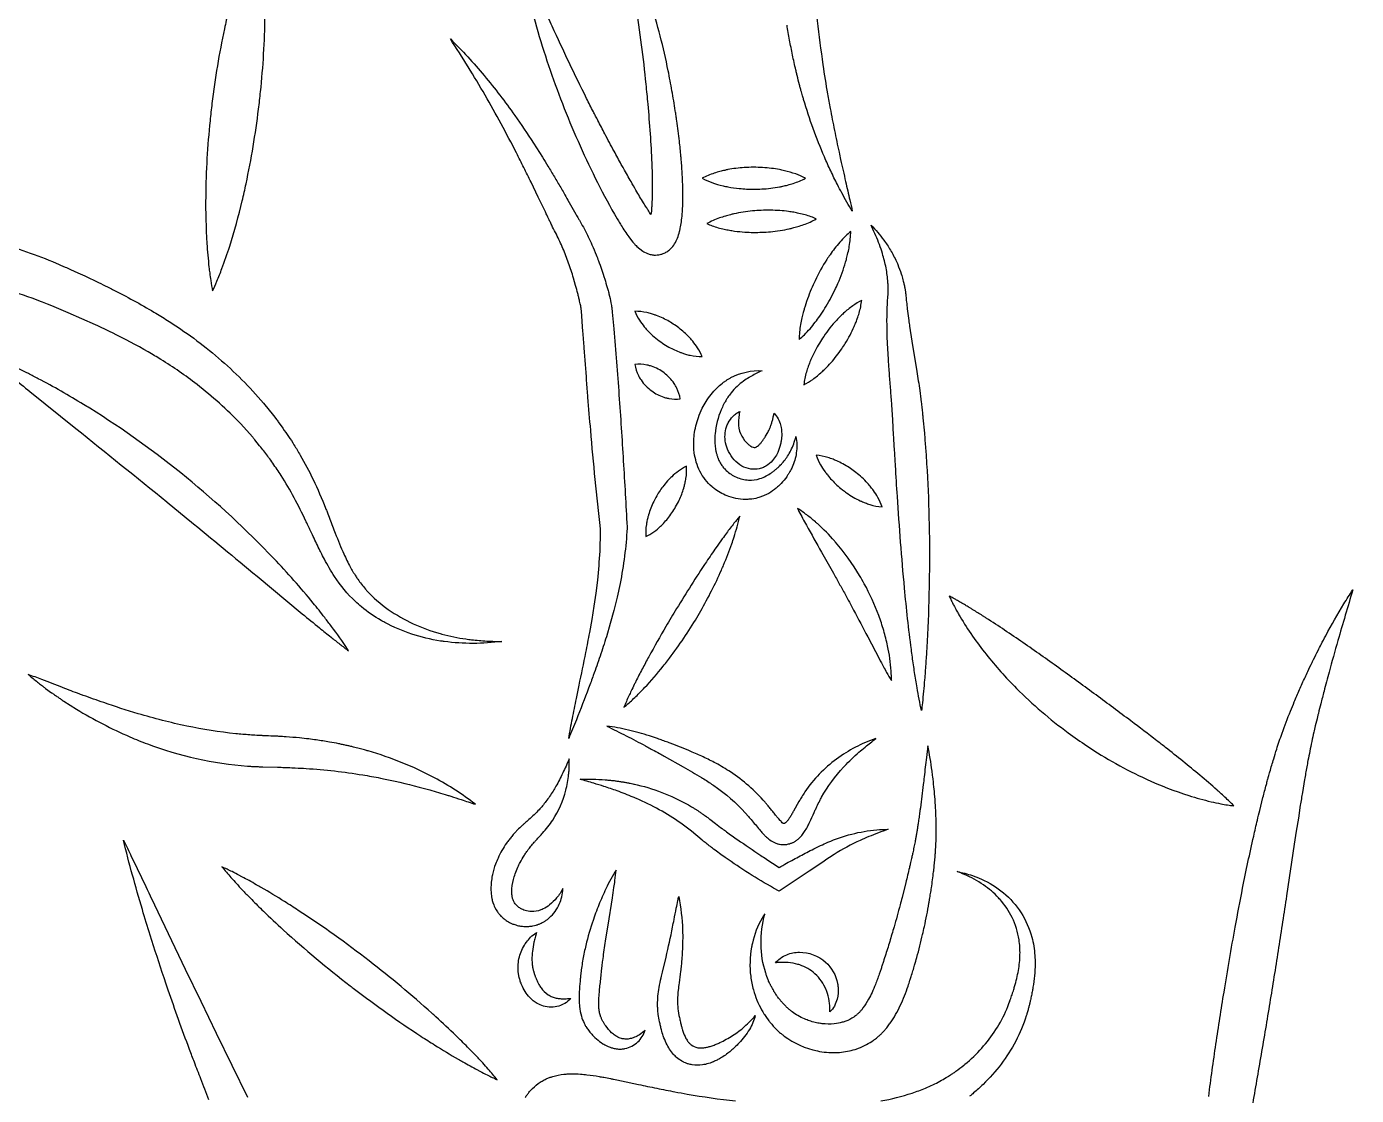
# Model space of a CAD drawing. Header units: millimetres. Extents: x 4236 to 5436, y 1579 to 2339.
# Drawn here: x 4809.4 to 4879.7, y 1650.5 to 1707 of the extents above; entities that cross this region are included whole.
import ezdxf

# ---------------------------------------------------------------- set-up
doc = ezdxf.new("R2010")
doc.units = ezdxf.units.MM
doc.layers.add('Default', color=70, linetype='Continuous')

msp = doc.modelspace()

# ---------------------------------------------------------------- linework, layer by layer
at = {"layer": 'Default'}
for points in [[(4850.927, 1709.656, 0.000458), (4851.206, 1707.309, 0.006145), (4851.512, 1704.983, 0.007001), (4851.759, 1703.442, 0.004112), (4851.897, 1702.673, 0.004305), (4852.125, 1701.518, 0.00233), (4852.367, 1700.361, 0.001466), (4852.451, 1699.975, 0.001547), (4852.712, 1698.814, -0.0009), (4852.935, 1697.841, -0.002235), (4853.066, 1697.253, -0.016395), (4852.512, 1698.211, -0.005659), (4852.279, 1698.656, -0.008762), (4851.926, 1699.378, -0.007181), (4851.594, 1700.112, -0.029011), (4850.493, 1703.145, 0.001512), (4850.438, 1703.339, -0.001098), (4850.354, 1703.631, -0.002694), (4850.3, 1703.826, -0.001768), (4850.274, 1703.924, -0.001758), (4850.151, 1704.414, -0.002545), (4850.103, 1704.611, -0.001581), (4850.08, 1704.709, -0.004824), (4849.99, 1705.103, -0.003657), (4849.906, 1705.499, -0.002487), (4849.828, 1705.894, -0.001314), (4849.752, 1706.29, -0.003505), (4849.682, 1706.687, -0.002437), (4849.617, 1707.083, -0.001363)], [(4835.895, 1708.799, 0.012106), (4836.447, 1706.732, 0.022896), (4837.843, 1702.68, 0.022458), (4839.604, 1698.762, 0.014793), (4840.631, 1696.854, 0.001898), (4840.702, 1696.735, 0.004737), (4840.848, 1696.497, 0.017667), (4841.252, 1695.897), (4841.343, 1695.775), (4841.476, 1695.611, 0.007703), (4841.555, 1695.521, -0.000819), (4841.599, 1695.473, 0.017862), (4841.683, 1695.389), (4841.991, 1695.139), (4842.056, 1695.101), (4842.199, 1695.029, 0.025673), (4842.383, 1694.966, 0.03959), (4842.585, 1694.935, 0.066297), (4842.916, 1694.96, 0.027035), (4843.007, 1694.985, 0.005381), (4843.123, 1695.03, 0.006164), (4843.215, 1695.077, 0.004769), (4843.31, 1695.138, 0.015928), (4843.402, 1695.21, 0.01289), (4843.463, 1695.266, 0.011451), (4843.527, 1695.331), (4843.577, 1695.393, 0.05177), (4843.755, 1695.678, 0.010158), (4843.791, 1695.754, 0.00562), (4843.823, 1695.828, 0.032172), (4843.937, 1696.184, 0.011207), (4843.974, 1696.348, 0.005785), (4844.005, 1696.506, 0.013939), (4844.058, 1696.884, 0.013247), (4844.094, 1697.321, 0.006763), (4844.11, 1697.676, 0.010353), (4844.111, 1698.373, 0.004461), (4844.099, 1698.786, 0.001889), (4844.087, 1699.06, 0.0043), (4844.064, 1699.469, 0.005952), (4844.034, 1699.875, 0.001458), (4844.01, 1700.145, 0.005043), (4843.928, 1700.952, 0.008592), (4843.791, 1702.022, 0.000924), (4843.753, 1702.288, 0.001203), (4843.713, 1702.554, 0.003664), (4843.629, 1703.085, 0.00465), (4843.439, 1704.143, 0.003331), (4843.335, 1704.67, 0.025885), (4842.399, 1708.312, 0.036088)], [(4841.608, 1708.124, -0.014755), (4842.153, 1703.953, -0.002219), (4842.253, 1702.908, -0.005309), (4842.381, 1701.341, -0.007482), (4842.468, 1699.78, -0.00121), (4842.478, 1699.521, -0.003419), (4842.492, 1699.004, -0.007308), (4842.496, 1698.364, -0.010842), (4842.478, 1697.735, -0.001721), (4842.474, 1697.651, -0.004951), (4842.461, 1697.442, -0.011995), (4842.427, 1697.077, -0.006602), (4842.277, 1697.302, -0.002792), (4842.177, 1697.458, -0.001988), (4842.028, 1697.695, -0.006995), (4841.631, 1698.358, -0.002705), (4841.371, 1698.81, -0.001238), (4840.986, 1699.495, -0.001107), (4840.858, 1699.724, -0.002532), (4840.481, 1700.414, -0.001274), (4839.985, 1701.339, -0.001563), (4839.622, 1702.038, -0.001351), (4839.502, 1702.271, -0.001576), (4839.381, 1702.505, -0.003144), (4839.025, 1703.209, -0.005137), (4838.099, 1705.101, -0.003328), (4837.204, 1707.015, -0.001671), (4836.983, 1707.496, -0.001162)], [(4820.086, 1707.788, 0.00579), (4819.881, 1706.885, 0.022241), (4819.225, 1702.943, 0.004599), (4819.122, 1702.027, 0.023343), (4818.891, 1698.033, 0.018547), (4818.954, 1695.55, 0.012378), (4819.065, 1694.299, 0.003442), (4819.103, 1693.985, 0.006406), (4819.158, 1693.591, 0.01256), (4819.257, 1693.037, 0.012194), (4819.486, 1693.551, 0.009922), (4819.748, 1694.215, 0.012218), (4820.159, 1695.402, 0.018396), (4820.822, 1697.796, 0.005816), (4821.026, 1698.699, 0.02188), (4821.686, 1702.64, 0.004744), (4821.79, 1703.556, 0.023497), (4822.024, 1707.55, 0.018717)], [(4807.838, 1695.631, -0.02673), (4810.983, 1694.508, -0.002542), (4811.464, 1694.301, -0.005247), (4811.75, 1694.173), (4812.129, 1694.001), (4812.496, 1693.828), (4813.235, 1693.479, -0.001159), (4813.697, 1693.253, -0.00194), (4813.974, 1693.115, -0.017288), (4816.159, 1691.918, -0.007037), (4816.871, 1691.481, -0.036433), (4819.569, 1689.491, -0.039135), (4821.948, 1687.115), (4822.473, 1686.458), (4822.604, 1686.294, -0.009048), (4822.667, 1686.209, 0.001318), (4822.728, 1686.123), (4822.971, 1685.781, -0.018777), (4823.559, 1684.911, -0.008674), (4823.883, 1684.371, -0.019492), (4824.567, 1683.076, -0.016928), (4825.231, 1681.558, -0.001786), (4825.306, 1681.368, -0.002157), (4825.454, 1680.988, 0.000629), (4825.742, 1680.236, 0.004753), (4825.962, 1679.683, 0.008806), (4826.193, 1679.144, 0.018384), (4826.534, 1678.457, 0.008666), (4826.603, 1678.332, 0.003078), (4826.675, 1678.21, -0.002986), (4826.749, 1678.088, -0.001215), (4826.825, 1677.969, 0.00561), (4826.877, 1677.89, 0.009667), (4826.931, 1677.813, 0.017682), (4827.126, 1677.547, 0.011482), (4827.336, 1677.293, 0.002089), (4827.398, 1677.222, 0.054582), (4828.542, 1676.214, 0.085243), (4831.281, 1674.941, 0.002609), (4831.377, 1674.915, 0.030498), (4832.645, 1674.655, 0.006436), (4832.942, 1674.616, 0.016367), (4833.743, 1674.548, 0.007571), (4834.045, 1674.532, 0.003475), (4834.246, 1674.526, 0.002219), (4834.448, 1674.522, 0.000796), (4834.549, 1674.521, -0.064151), (4831.503, 1674.519, -0.004743), (4831.3, 1674.548, -0.085122), (4828.355, 1675.528, -0.00619), (4828.171, 1675.63, -0.041901), (4827.124, 1676.353, -0.015437), (4826.802, 1676.636, -0.058766), (4825.703, 1677.954, -0.015031), (4825.422, 1678.405, -0.010721), (4825.168, 1678.864, -0.005263), (4824.978, 1679.234, -0.001784), (4824.886, 1679.419, -0.00245), (4824.708, 1679.788, -0.001086), (4824.533, 1680.156, 0.001187), (4824.275, 1680.701, 0.000873), (4824.189, 1680.881, 0.012652), (4823.565, 1682.113, 0.018066), (4822.875, 1683.288, 0.006148), (4822.662, 1683.613, 0.008951), (4822.218, 1684.248, 0.013552), (4821.804, 1684.785, 0.002361), (4821.742, 1684.859), (4821.485, 1685.18, -0.00153), (4821.44, 1685.237, 0.006098), (4821.378, 1685.311), (4820.732, 1686.03, 0.036108), (4818.434, 1688.094, 0.026125), (4816.523, 1689.416, 0.007498), (4815.857, 1689.815, 0.01805), (4813.96, 1690.821, 0.006552), (4813.072, 1691.239), (4812.351, 1691.563), (4811.62, 1691.882), (4811.251, 1692.04), (4810.89, 1692.19, 0.004469), (4810.711, 1692.265, 0.002651), (4810.53, 1692.337, 0.001934), (4810.168, 1692.479, 0.016368), (4808.331, 1693.111, 0.007539)], [(4808.69, 1688.465, 0.000923), (4809.597, 1687.724), (4812.02, 1685.777, -0.002334), (4816.834, 1681.898, -0.000713), (4818.029, 1680.92, -0.00159), (4821.605, 1677.964), (4823.999, 1675.983, 0.000949), (4824.907, 1675.242, 0.001446), (4825.212, 1674.997, 0.00094), (4825.517, 1674.751, 0.002897), (4825.979, 1674.385, 0.00509), (4826.448, 1674.025, 0.001293), (4826.394, 1674.108, 0.015381), (4825.542, 1675.315, 0.004614), (4825.184, 1675.784, 0.006146), (4824.572, 1676.554, 0.017971), (4822.491, 1678.909, 0.03124), (4817.879, 1683.179, 0.031686), (4812.77, 1686.839, 0.002012), (4812.436, 1687.045, 0.016251), (4810.044, 1688.403, 0.003582), (4809.519, 1688.673, 0.007584), (4808.635, 1689.103, 0.001605)], [(4871.905, 1650.49, -0.005375), (4872.285, 1653.257, -0.003967), (4872.713, 1656.009, -0.004931), (4873.305, 1659.441, -0.00379), (4873.698, 1661.497, -0.002767), (4873.979, 1662.866, -0.004173), (4874.281, 1664.233, -0.001692), (4874.477, 1665.087, -0.00209), (4874.6, 1665.599), (4874.772, 1666.28, -0.003888), (4874.95, 1666.962, -0.000389), (4875.018, 1667.217, -0.001847), (4875.065, 1667.388, -0.004965), (4875.138, 1667.643, -0.004761), (4875.338, 1668.323, -0.003674), (4875.496, 1668.833, -0.009735), (4875.782, 1669.679, -0.011439), (4876.225, 1670.844, -0.003526), (4876.428, 1671.333, -0.003272), (4876.707, 1671.98, -0.001239), (4876.849, 1672.303, -0.001965), (4877.144, 1672.942, -0.003503), (4877.371, 1673.419, -0.001506), (4877.448, 1673.577, -0.001224), (4877.684, 1674.049, -0.002243), (4877.844, 1674.363, -0.00535), (4878.09, 1674.829, -0.014105), (4879.048, 1676.507, -0.00821), (4879.518, 1677.249, -0.000549), (4879.122, 1675.905, 0.001674), (4878.731, 1674.568, 0.003103), (4878.264, 1672.899, 0.002793), (4877.998, 1671.897, 0.000966), (4877.825, 1671.229, 0.002554), (4877.699, 1670.727, 0.001156), (4877.658, 1670.56, 0.001664), (4877.536, 1670.06, 0.002375), (4877.458, 1669.729, 0.00531), (4877.349, 1669.232, 0.000955), (4877.247, 1668.733, 0.002704), (4877.149, 1668.233, 0.002949), (4877.087, 1667.898, 0.00519), (4876.97, 1667.225), (4876.856, 1666.549, 0.004142), (4876.746, 1665.87), (4876.641, 1665.19), (4876.533, 1664.509), (4876.429, 1663.826), (4876.017, 1661.09, -0.000895), (4875.597, 1658.351, -0.001946), (4875.16, 1655.61, -0.001165), (4874.933, 1654.24, -0.001246), (4874.465, 1651.507, -0.00026), (4874.229, 1650.145, 0.000982)], [(4819.063, 1650.318, -0.001186), (4818.635, 1651.42, -0.000659), (4818.294, 1652.301, -0.00224), (4818.043, 1652.965, -0.001036), (4817.96, 1653.187, -0.007272), (4816.843, 1656.309, -0.000848), (4816.69, 1656.757, -0.004842), (4815.959, 1659.009, -0.003743), (4815.544, 1660.368, -0.005254), (4815.022, 1662.188, -0.00696), (4814.545, 1664.023, -0.001506), (4814.961, 1663.171, -0.001755), (4816.186, 1660.615), (4817.813, 1657.214), (4818.63, 1655.519), (4819.451, 1653.828), (4821.102, 1650.447, 0.004128)], [(4854.581, 1650.261, 0.03757), (4856.226, 1650.669, 0.018754), (4856.943, 1650.937, 0.022026), (4857.7, 1651.299, 0.011784), (4858.03, 1651.486, 0.007897), (4858.159, 1651.567, -0.001597), (4858.254, 1651.629, 0.004351), (4858.382, 1651.711, 0.01234), (4858.538, 1651.819, 0.014512), (4858.964, 1652.142, 0.002802), (4859.023, 1652.191, 0.076617), (4860.652, 1654.021, 0.04346), (4861.231, 1655.109, -0.00239), (4861.269, 1655.197), (4861.345, 1655.396, 0.001359), (4861.386, 1655.504, 0.008944), (4861.445, 1655.674, 0.001479), (4861.529, 1655.926, 0.002609), (4861.578, 1656.079, 0.006385), (4861.647, 1656.307, 0.028426), (4861.845, 1657.148, 0.03751), (4861.929, 1657.997, 0.041917), (4861.881, 1658.765, 0.076798), (4861.512, 1659.942, 0.069314), (4860.877, 1660.891, 0.006472), (4860.796, 1660.98, 0.056817), (4860.002, 1661.665, 0.049212), (4858.991, 1662.217, 0.015442), (4858.605, 1662.369, -0.036508), (4859.415, 1662.157, -0.024609), (4859.887, 1661.97, -0.065856), (4861.051, 1661.252, -0.155179), (4862.553, 1658.908, -0.047745), (4862.715, 1657.937, -0.019774), (4862.729, 1657.491, -0.022332), (4862.697, 1656.87, -0.017839), (4862.617, 1656.259, -0.004268), (4862.587, 1656.087, -0.006639), (4862.537, 1655.83, -0.005081), (4862.482, 1655.578, -0.002481), (4862.443, 1655.412, -0.005082), (4862.424, 1655.33, -0.003421), (4862.403, 1655.246, -0.001991), (4862.38, 1655.16, -0.001117), (4862.356, 1655.074), (4862.309, 1654.902, -0.004635), (4862.283, 1654.816, 0.000664), (4862.262, 1654.753, -0.043639), (4861.701, 1653.413, -0.078312), (4859.982, 1651.13, -0.01866), (4859.481, 1650.676, -0.011649), (4859.269, 1650.505, -0.004483)], [(4835.785, 1650.44, -0.010899), (4835.892, 1650.595, -0.015754), (4836.009, 1650.745, -0.024604), (4836.167, 1650.917, -0.050717), (4836.574, 1651.243, -0.014214), (4836.677, 1651.305, -0.027265), (4836.887, 1651.415, -0.017579), (4837.063, 1651.487, -0.012413), (4837.237, 1651.548, -0.045533), (4837.822, 1651.664, -0.014817), (4838.06, 1651.682, -0.008439), (4838.229, 1651.687, -0.020357), (4838.702, 1651.672, -0.010503), (4839.044, 1651.64, -0.011953), (4839.681, 1651.548, -0.003618), (4839.943, 1651.502, -0.003087), (4840.284, 1651.438, -0.00103), (4840.452, 1651.404, -0.002774), (4840.786, 1651.337, -0.001568), (4841.115, 1651.267, 0.000649), (4841.765, 1651.127, 0.002436), (4842.731, 1650.925, 0.003913), (4843.693, 1650.736, 0.003473), (4844.334, 1650.62, 0.015982), (4846.895, 1650.256, 0.012499)]]:
    msp.add_lwpolyline(points, format="xyb", dxfattribs=at)
for points in [[(4840.346, 1692.204, -0.004661), (4840.354, 1692.142), (4840.375, 1691.917), (4840.459, 1691.03, -0.001146), (4840.605, 1689.286, -0.002781), (4840.736, 1687.542, -0.002745), (4840.964, 1684.057, -0.001799), (4841.161, 1680.574), (4841.164, 1680.499, -0.036523), (4840.79, 1677.585), (4840.638, 1676.872), (4840.464, 1676.167), (4840.275, 1675.468), (4840.069, 1674.776, -0.007611), (4839.737, 1673.748, -0.005409), (4839.379, 1672.733, -0.002212), (4839.132, 1672.06, -0.005514), (4838.482, 1670.393, -0.002142), (4838.077, 1669.398, -0.005044), (4838.272, 1670.455, -0.002916), (4838.483, 1671.507, -0.000997), (4838.628, 1672.207, 0.003104), (4838.987, 1673.949, 0.002733), (4839.189, 1674.992), (4839.312, 1675.687), (4839.425, 1676.381), (4839.523, 1677.075), (4839.609, 1677.768, 0.014283), (4839.732, 1679.293, 0.014607), (4839.756, 1680.473, -0.004622), (4839.478, 1683.077, -0.003268), (4839.24, 1685.682, -0.001375), (4839.097, 1687.418, -0.001358), (4839.027, 1688.288, -0.000598), (4838.896, 1690.028, 0.000407), (4838.829, 1690.897), (4838.754, 1691.962, 0.008637), (4838.744, 1692.043), (4838.731, 1692.128, 0.011), (4838.688, 1692.363, 0.005682), (4838.657, 1692.506, 0.00579), (4838.609, 1692.7, 0.003268), (4838.557, 1692.9, 0.002011), (4838.444, 1693.316), (4838.388, 1693.523), (4838.332, 1693.717, 0.005038), (4838.207, 1694.114, 0.014208), (4837.927, 1694.894, 0.015812), (4837.607, 1695.657, 0.008872), (4837.428, 1696.03, 0.009216), (4837.23, 1696.41, -0.002482), (4837.18, 1696.51, -0.003263), (4837.083, 1696.712, -0.000965), (4836.941, 1697.014, 0.002406), (4836.846, 1697.213), (4836.469, 1697.996), (4836.091, 1698.777, 0.002088), (4835.706, 1699.554, 0.001119), (4835.316, 1700.328, 0.005053), (4834.508, 1701.863, 0.006867), (4833.662, 1703.379, 0.014346), (4831.822, 1706.346, -0.025681), (4833.614, 1704.409, -0.020034), (4835.228, 1702.311, -0.010848), (4836.218, 1700.85), (4836.692, 1700.106, -0.000841), (4836.98, 1699.636, -0.002438), (4837.15, 1699.353, -0.004405), (4837.488, 1698.786, -0.002696), (4837.818, 1698.214, -0.001034), (4838.036, 1697.832), (4838.457, 1697.086, -0.006155), (4838.598, 1696.852, -0.003255), (4838.684, 1696.703, -0.008411), (4838.906, 1696.299, -0.01595), (4839.309, 1695.472, -0.010215), (4839.531, 1694.942, -0.005175), (4839.654, 1694.622, -0.00625), (4839.808, 1694.191), (4839.883, 1693.968), (4839.949, 1693.756, -0.00114), (4840.015, 1693.548, -0.007589), (4840.144, 1693.112, -0.005697), (4840.206, 1692.884, -0.016405), (4840.312, 1692.407, -0.002252), (4840.335, 1692.277, 0.000973)], [(4846.324, 1699.407, 0.009721), (4846.068, 1699.346, 0.015132), (4845.77, 1699.259, 0.043824), (4845.13, 1698.989, 0.035702), (4845.642, 1698.763, 0.029835), (4846.239, 1698.59, 0.00717), (4846.494, 1698.535, 0.021798), (4847.091, 1698.449, 0.02439), (4847.858, 1698.411, 0.013531), (4848.285, 1698.422, 0.033626), (4849.222, 1698.534, 0.004621), (4849.393, 1698.569, 0.009864), (4849.648, 1698.631, 0.015303), (4849.947, 1698.718, 0.044153), (4850.586, 1698.989, 0.035966), (4850.075, 1699.216, 0.030175), (4849.478, 1699.39, 0.007307), (4849.222, 1699.445, 0.015774), (4848.796, 1699.511, 0.031016), (4847.858, 1699.568, 0.01603), (4847.347, 1699.551, 0.030621), (4846.494, 1699.443, 0.00453)], [(4846.626, 1697.064, 0.009218), (4846.358, 1696.991, 0.014555), (4846.045, 1696.89, 0.042003), (4845.378, 1696.592, 0.018047), (4845.655, 1696.48, 0.034254), (4846.297, 1696.297, 0.009905), (4846.571, 1696.244, 0.006792), (4846.844, 1696.2, 0.017743), (4847.39, 1696.147, 0.025882), (4848.296, 1696.138, 0.012753), (4848.748, 1696.168, 0.031743), (4849.738, 1696.323, 0.004372), (4849.917, 1696.366, 0.009349), (4850.186, 1696.439, 0.014715), (4850.498, 1696.54, 0.042328), (4851.165, 1696.84, 0.018171), (4850.888, 1696.953, 0.034574), (4850.246, 1697.136, 0.010038), (4849.972, 1697.19, 0.006915), (4849.699, 1697.233, 0.014902), (4849.244, 1697.28, 0.029241), (4848.247, 1697.294, 0.012403), (4847.795, 1697.263, 0.031619), (4846.806, 1697.107, 0.004291)], [(4850.475, 1691.903, 0.00851), (4850.403, 1691.609, 0.013329), (4850.332, 1691.26, 0.039348), (4850.256, 1690.475, 0.019679), (4850.533, 1690.725, 0.036337), (4851.108, 1691.381, 0.009208), (4851.347, 1691.705, 0.013716), (4851.621, 1692.122, 0.026276), (4852.141, 1693.077, 0.009291), (4852.306, 1693.437, 0.031476), (4852.712, 1694.556, 0.004029), (4852.765, 1694.75, 0.008633), (4852.838, 1695.044, 0.013479), (4852.908, 1695.393, 0.03966), (4852.983, 1696.179, 0.019815), (4852.705, 1695.928, 0.036699), (4852.129, 1695.273, 0.009367), (4851.89, 1694.949, 0.008316), (4851.723, 1694.701, 0.032206), (4851.098, 1693.576, 0.011367), (4850.895, 1693.126, 0.029019), (4850.528, 1692.097, 0.003953)], [(4855.797, 1693.414, -0.002975), (4855.819, 1693.307, -0.000949), (4855.841, 1693.2), (4855.877, 1692.973, -0.013969), (4855.89, 1692.866), (4855.9, 1692.763, 0.002262), (4855.93, 1692.458, 0.005005), (4855.975, 1692.063, 0.001469), (4855.988, 1691.964, 0.001528), (4856.053, 1691.471, 0.002006), (4856.095, 1691.175), (4856.217, 1690.385), (4856.476, 1688.79, -0.006479), (4856.629, 1687.78, -0.00295), (4856.711, 1687.167, -0.00527), (4856.748, 1686.858, -0.00312), (4856.78, 1686.549, -0.001126), (4856.8, 1686.343), (4856.876, 1685.531, -0.002259), (4856.94, 1684.717, -0.001598), (4856.997, 1683.903, -0.018242), (4857.138, 1678.201, -0.002174), (4857.126, 1677.387, -0.008063), (4857.022, 1674.538, -0.001311), (4857, 1674.131, -0.001847), (4856.947, 1673.317, -0.003331), (4856.885, 1672.503, -0.00233), (4856.832, 1671.891, -0.004343), (4856.771, 1671.279, -0.003995), (4856.722, 1670.871, -0.006208), (4856.6, 1671.475, -0.004755), (4856.491, 1672.081, -0.002296), (4856.425, 1672.484, -0.004536), (4856.3, 1673.293, -0.001512), (4856.243, 1673.697, -0.001174), (4856.188, 1674.102, -0.005523), (4855.992, 1675.72, -0.003954), (4855.827, 1677.339, -0.004166), (4855.622, 1679.765, -0.002785), (4855.45, 1682.187, -0.001031), (4855.347, 1683.801, 0.00156), (4855.325, 1684.204, 0.000864), (4855.275, 1685.01, -0.000321), (4855.25, 1685.413), (4855.204, 1686.221), (4855.154, 1687.016, 0.002497), (4855.126, 1687.414, 0.000571), (4855.063, 1688.217, -0.001883), (4855.033, 1688.621, 0.000585), (4855.002, 1689.026, -0.001945), (4854.98, 1689.332, -0.001043), (4854.973, 1689.434), (4854.928, 1690.254, -0.00532), (4854.915, 1690.564, -0.003153), (4854.907, 1690.874, -0.001149), (4854.904, 1691.081, -0.002735), (4854.9, 1691.392, -0.009181), (4854.907, 1691.913, -0.003628), (4854.909, 1692.017, -0.002256), (4854.913, 1692.121, -0.001797), (4854.922, 1692.329, -0.006079), (4854.929, 1692.485, -0.004507), (4854.939, 1692.636, -0.001872), (4854.947, 1692.737), (4854.955, 1692.838, 0.002441), (4854.96, 1692.933), (4854.963, 1693.111, 0.002873), (4854.96, 1693.252, 0.004635), (4854.954, 1693.395, 0.00408), (4854.948, 1693.49, 0.031685), (4854.851, 1694.251, 0.02797), (4854.66, 1695.011, 0.016014), (4854.5, 1695.483, 0.01192), (4854.311, 1695.95, 0.007987), (4854.102, 1696.416, 0.001193), (4854.058, 1696.509, -0.03582), (4854.731, 1695.723, -0.024404), (4855.078, 1695.199, -0.028316), (4855.4, 1694.589, -0.005834), (4855.466, 1694.442, -0.022993), (4855.653, 1693.937, -0.011649), (4855.745, 1693.625, -0.010975), (4855.779, 1693.493, -0.004326)], [(4850.828, 1689.29, 0.009792), (4850.735, 1689.046, 0.015237), (4850.64, 1688.753, 0.044074), (4850.504, 1688.078, 0.035911), (4850.977, 1688.368, 0.030041), (4851.454, 1688.759, 0.007222), (4851.643, 1688.937, 0.015931), (4851.937, 1689.248, 0.030669), (4852.51, 1689.982, 0.010852), (4852.695, 1690.265, 0.036651), (4853.173, 1691.168, 0.004654), (4853.239, 1691.328, 0.009934), (4853.332, 1691.572, 0.015408), (4853.427, 1691.865, 0.044407), (4853.562, 1692.541, 0.036172), (4853.088, 1692.251, 0.030381), (4852.61, 1691.861, 0.007359), (4852.422, 1691.683, 0.009651), (4852.242, 1691.498, 0.03758), (4851.556, 1690.637, 0.013277), (4851.326, 1690.281, 0.033764), (4850.894, 1689.45, 0.004564)], [(4842.654, 1691.764, 0.010831), (4842.455, 1691.828, 0.01724), (4842.215, 1691.891, 0.057244), (4841.576, 1691.963, 0.048018), (4841.821, 1691.488, 0.029922), (4842.074, 1691.144, 0.009054), (4842.21, 1690.986, 0.012029), (4842.352, 1690.837, 0.047308), (4843.03, 1690.285, 0.020379), (4843.372, 1690.074, 0.03875), (4843.988, 1689.789, 0.002806), (4844.053, 1689.766, 0.010666), (4844.252, 1689.701, 0.017041), (4844.493, 1689.638, 0.056835), (4845.13, 1689.566, 0.047684), (4844.884, 1690.04, 0.029574), (4844.631, 1690.383, 0.008886), (4844.496, 1690.541, 0.01994), (4844.255, 1690.784, 0.038642), (4843.677, 1691.244, 0.017216), (4843.393, 1691.422, 0.042538), (4842.719, 1691.741, 0.002859)], [(4842.354, 1689.089, 0.015622), (4842.205, 1689.125, 0.084149), (4841.576, 1689.152, 0.081002), (4841.759, 1688.577, 0.026632), (4841.9, 1688.335, 0.083672), (4842.463, 1687.754, 0.07819), (4843.099, 1687.427, 0.007487), (4843.196, 1687.398, 0.018545), (4843.371, 1687.357, 0.0803), (4843.973, 1687.334, 0.080442), (4843.789, 1687.907, 0.026233), (4843.648, 1688.15, 0.082614), (4843.124, 1688.704, 0.084074), (4842.451, 1689.061, 0.007633)], [(4845.969, 1684.198, 0.007943), (4845.991, 1684.142, 0.024507), (4846.042, 1684.036, 0.010872), (4846.087, 1683.951, 0.014945), (4846.136, 1683.869, 0.023614), (4846.201, 1683.777, 0.033523), (4846.323, 1683.633, 0.017487), (4846.407, 1683.552, 0.083196), (4846.938, 1683.205, 0.093827), (4847.588, 1683.047, 0.089081), (4848.182, 1683.126, 0.044686), (4848.516, 1683.265, 0.03214), (4848.803, 1683.439, 0.016964), (4848.933, 1683.536, 0.009156), (4849.043, 1683.627, 0.002727), (4849.116, 1683.691, -0.002261), (4849.236, 1683.801, -0.001655), (4849.325, 1683.893, 0.007807), (4849.364, 1683.937, 0.053633), (4849.729, 1684.447, 0.052554), (4850.031, 1685.147, 0.012792), (4850.09, 1685.35, -0.085202), (4850.108, 1684.484, -0.071824), (4849.888, 1683.728, -0.009551), (4849.839, 1683.624, -0.015812), (4849.771, 1683.497, -0.012), (4849.696, 1683.373, -0.009847), (4849.598, 1683.227, -0.033616), (4849.309, 1682.872, -0.026), (4849.118, 1682.685, -0.016904), (4848.955, 1682.551, -0.050163), (4848.538, 1682.288, -0.021525), (4848.365, 1682.21, -0.017353), (4848.186, 1682.144, -0.009686), (4848.063, 1682.106, -0.039811), (4847.65, 1682.036, -0.009983), (4847.553, 1682.029, -0.055353), (4847.037, 1682.056, -0.048023), (4846.539, 1682.182, -0.071536), (4845.832, 1682.554, -0.017566), (4845.654, 1682.693, -0.095115), (4845.008, 1683.517, -0.081264), (4844.716, 1684.483, -0.048659), (4844.692, 1685.21, -0.014964), (4844.714, 1685.448, -0.055351), (4844.933, 1686.36, -0.033511), (4845.139, 1686.841, -0.022045), (4845.338, 1687.194, -0.05639), (4845.916, 1687.913, -0.027018), (4846.198, 1688.16, -0.005383), (4846.266, 1688.213, -0.004247), (4846.384, 1688.295, -0.009782), (4846.505, 1688.374, -0.015371), (4846.654, 1688.459, -0.138384), (4848.301, 1688.825, 0.032241), (4847.739, 1688.54, 0.008103), (4847.607, 1688.465, 0.021311), (4847.315, 1688.274, 0.029891), (4846.979, 1687.996, 0.038194), (4846.658, 1687.649, 0.020074), (4846.492, 1687.421, 0.012269), (4846.404, 1687.283, 0.006052), (4846.345, 1687.183, 0.003177), (4846.299, 1687.102, 0.016832), (4846.166, 1686.83, 0.003058), (4846.138, 1686.766, 0.079263), (4845.814, 1685.482, 0.008759), (4845.805, 1685.348, 0.008238), (4845.801, 1685.17, 0.008517), (4845.803, 1685.038, 0.029448), (4845.83, 1684.737, 0.010603), (4845.844, 1684.653, 0.018251), (4845.878, 1684.489, 0.011751), (4845.921, 1684.33, 0.003416), (4845.947, 1684.254, 0.005341)], [(4847.984, 1684.793, 0.018053), (4848.063, 1684.842, 0.028961), (4848.14, 1684.91, 0.024566), (4848.242, 1685.023, 0.016077), (4848.334, 1685.142, 0.013646), (4848.424, 1685.274, 0.003553), (4848.485, 1685.37), (4848.595, 1685.556, 0.027301), (4848.712, 1685.796, 0.007305), (4848.736, 1685.856, 0.017488), (4848.795, 1686.022, 0.013672), (4848.847, 1686.2, 0.010275), (4848.892, 1686.388, 0.007724), (4848.933, 1686.59, -0.066138), (4849.144, 1686.285, -0.052001), (4849.272, 1685.959, -0.017895), (4849.304, 1685.825, -0.060783), (4849.334, 1685.376, -0.011212), (4849.322, 1685.234, -0.001424), (4849.312, 1685.154, -0.020256), (4849.272, 1684.938, -0.051015), (4849.125, 1684.507, -0.015772), (4849.057, 1684.372, -0.053183), (4848.854, 1684.08, -0.081519), (4848.497, 1683.782, -0.026931), (4848.369, 1683.716, -0.053326), (4848.145, 1683.643, -0.088319), (4847.697, 1683.627, -0.091939), (4847.23, 1683.789, -0.021638), (4847.121, 1683.856, -0.080569), (4846.733, 1684.227, -0.063946), (4846.473, 1684.682, -0.061337), (4846.352, 1685.126, -0.136519), (4846.46, 1685.961, -0.020234), (4846.51, 1686.065, -0.070321), (4846.761, 1686.412, -0.038241), (4846.932, 1686.563, -0.050206), (4847.114, 1686.672, 0.013443), (4847.08, 1686.471, 0.030088), (4847.052, 1686.143, 0.026613), (4847.059, 1685.928, 0.108943), (4847.227, 1685.369, 0.07638), (4847.561, 1684.945, 0.053576), (4847.709, 1684.834, 0.029533), (4847.82, 1684.781, 0.097387), (4847.934, 1684.773, 0.028412)], [(4853.552, 1681.925, 0.010571), (4853.751, 1681.843, 0.01685), (4853.991, 1681.758, 0.056276), (4854.637, 1681.63, 0.047213), (4854.416, 1682.13, 0.029245), (4854.179, 1682.499, 0.008828), (4854.05, 1682.67, 0.015482), (4853.868, 1682.884, 0.04219), (4853.258, 1683.449, 0.016257), (4852.98, 1683.652, 0.041068), (4852.313, 1684.033, 0.002735), (4852.248, 1684.062, 0.010403), (4852.05, 1684.144, 0.019289), (4851.774, 1684.24, 0.052952), (4851.165, 1684.358, 0.046878), (4851.387, 1683.858, 0.028905), (4851.624, 1683.49, 0.008665), (4851.752, 1683.319, 0.019319), (4851.982, 1683.053, 0.037518), (4852.543, 1682.539, 0.013296), (4852.765, 1682.374, 0.044627), (4853.487, 1681.954, 0.002789)], [(4842.279, 1681.15, 0.010815), (4842.228, 1680.947, 0.017213), (4842.182, 1680.702, 0.057175), (4842.155, 1680.059, 0.044917), (4842.582, 1680.316, 0.033153), (4842.938, 1680.615, 0.009039), (4843.086, 1680.761, 0.019807), (4843.312, 1681.019, 0.039322), (4843.73, 1681.63, 0.020333), (4843.917, 1681.987, 0.038672), (4844.159, 1682.622, 0.0028), (4844.178, 1682.689, 0.010646), (4844.228, 1682.892, 0.017013), (4844.275, 1683.137, 0.056769), (4844.304, 1683.779, 0.04462), (4843.877, 1683.522, 0.032784), (4843.522, 1683.223, 0.008874), (4843.373, 1683.076, 0.023706), (4843.105, 1682.766, 0.034821), (4842.728, 1682.209, 0.01718), (4842.57, 1681.912, 0.04233), (4842.297, 1681.217, 0.002855)], [(4851.115, 1680.84, 0.016549), (4850.659, 1681.211, 0.02342), (4850.173, 1681.547, 0.002053), (4850.249, 1681.396, 0.007926), (4850.64, 1680.662, 0.003792), (4851.438, 1679.247), (4852.068, 1678.132, -0.001928), (4852.378, 1677.575, -0.000586), (4852.684, 1677.018, -0.002053), (4853.137, 1676.177, -0.001596), (4853.883, 1674.763), (4854.486, 1673.615, 0.000506), (4854.719, 1673.181, 0.00336), (4854.879, 1672.89, 0.009647), (4855.133, 1672.454, 0.017038), (4855.119, 1672.961, 0.037654), (4854.933, 1674.289, 0.016979), (4854.728, 1675.101, 0.017845), (4854.465, 1675.896, 0.035854), (4853.7, 1677.572, 0.009472), (4853.45, 1678.008, 0.04434), (4852.177, 1679.772, 0.001712), (4852.122, 1679.835, 0.029296), (4851.241, 1680.729, 0.00337)], [(4841.542, 1672.245, 0.002936), (4841.379, 1671.91, 0.003617), (4841.26, 1671.656, 0.012767), (4840.997, 1671.049, 0.00561), (4841.143, 1671.171, 0.015656), (4841.629, 1671.618, 0.009327), (4842.09, 1672.086, 0.019505), (4843.069, 1673.214, 0.004568), (4843.3, 1673.507, 0.028336), (4844.772, 1675.657, 0.005493), (4845.055, 1676.138, 0.027131), (4846.15, 1678.297, 0.003063), (4846.26, 1678.554, 0.016496), (4846.699, 1679.686, 0.004989), (4846.817, 1680.042, 0.01083), (4846.98, 1680.582, 0.015289), (4847.114, 1681.134, 0.009217), (4846.814, 1680.768, 0.0083), (4846.417, 1680.247, 0.001837), (4846.197, 1679.947, 0.003913), (4845.875, 1679.494, 0.004311), (4845.355, 1678.733, 0.006245), (4844.553, 1677.502, 0.004601), (4843.782, 1676.257, 0.003632), (4843.219, 1675.315, 0.00793), (4842.312, 1673.72, 0.003743), (4841.963, 1673.071, 0.005358), (4841.624, 1672.412, 0.000944)], [(4859.251, 1676.314, 0.001616), (4859.187, 1676.354, 0.003826), (4858.993, 1676.47, 0.002426), (4858.731, 1676.623, 0.001603), (4858.532, 1676.736, 0.003513), (4858.397, 1676.81, 0.009035), (4858.191, 1676.918, 0.004981), (4858.239, 1676.812, 0.008145), (4858.357, 1676.569, 0.002478), (4858.462, 1676.364, 0.00118), (4858.535, 1676.23, 0.00317), (4858.647, 1676.029, 0.005298), (4858.761, 1675.832, 0.017843), (4859.417, 1674.811, 0.030371), (4860.917, 1672.923, 0.013797), (4861.743, 1672.048, 0.037129), (4864.477, 1669.7, 0.011887), (4865.462, 1669.011, 0.039367), (4868.609, 1667.253, 0.03053), (4870.858, 1666.383, 0.018952), (4872.028, 1666.061, 0.011088), (4872.55, 1665.948, 0.018478), (4873.236, 1665.841, 0.005379), (4873.072, 1666.006, 0.010629), (4872.57, 1666.474, 0.001472), (4872.346, 1666.675, 0.007154), (4871.442, 1667.454, 0.008384), (4869.62, 1668.923, 0.00177), (4869.163, 1669.28, 0.003259), (4867.788, 1670.328, 0.001438), (4866.87, 1671.016, 0.002259), (4865.947, 1671.697, 0.003574), (4864.092, 1673.047, 0.001434), (4863.155, 1673.716, 0.003301), (4862.207, 1674.379, 0.008191), (4860.262, 1675.682, 0.001046), (4860.138, 1675.762, 0.001401), (4860.013, 1675.842, 0.00437), (4859.761, 1676, 0.001593), (4859.508, 1676.158, 0.002677), (4859.38, 1676.237, 0.004518)], [(4822.65, 1669.516, 0.002371), (4822.453, 1669.525, 0.001083), (4821.966, 1669.545, -0.003649), (4821.776, 1669.553, -0.002418), (4821.589, 1669.563, -0.000577), (4821.218, 1669.587, -0.007981), (4820.476, 1669.652, -0.025239), (4817.89, 1670.057, -0.021225), (4815.326, 1670.708, -0.010774), (4813.507, 1671.291, -0.003983), (4812.418, 1671.676, -0.001194), (4812.236, 1671.742, -0.003924), (4811.33, 1672.084, -0.000129), (4810.239, 1672.506, 0.003099), (4809.502, 1672.785, 0.003743), (4809.654, 1672.659, 0.003375), (4809.884, 1672.473, 0.001126), (4810.115, 1672.289, 0.001427), (4810.31, 1672.137, 0.004146), (4810.428, 1672.048), (4810.748, 1671.819, 0.000721), (4810.909, 1671.704, 0.001712), (4811.071, 1671.591, 0.003199), (4811.233, 1671.479, 0.004691), (4811.397, 1671.369), (4812.064, 1670.945, 0.034589), (4814.883, 1669.486, 0.012093), (4815.809, 1669.113, 0.072353), (4821.105, 1667.938, 0.000289), (4821.307, 1667.928, 0.00111), (4821.51, 1667.917, 0.00237), (4821.711, 1667.909, 0.003698), (4821.91, 1667.903), (4822.681, 1667.881, -0.001726), (4822.872, 1667.877, -0.0059), (4823.629, 1667.847, -0.003), (4824.195, 1667.815, -0.024249), (4827.194, 1667.476, -0.008367), (4828.127, 1667.307, -0.014583), (4830.173, 1666.835, -0.004505), (4830.73, 1666.683, -0.005842), (4831.657, 1666.408, -0.001196), (4831.842, 1666.35, -0.002575), (4832.398, 1666.17, -0.000754), (4833.144, 1665.924, 0.042265), (4830.988, 1667.32, 0.051489), (4827.482, 1668.739, 0.000747), (4827.289, 1668.792, 0.002021), (4826.998, 1668.871, 0.003373), (4826.707, 1668.946, 0.001054), (4826.512, 1668.991, 0.001931), (4826.316, 1669.036, 0.003247), (4826.12, 1669.078, 0.004567), (4825.924, 1669.118, 0.00913), (4825.431, 1669.213, 0.008715), (4824.737, 1669.32, 0.002511), (4824.34, 1669.372, 0.007764), (4823.842, 1669.428, 0.006774), (4823.146, 1669.484, 0.001384), (4822.749, 1669.51, 0.001505)], [(4849.305, 1665.019, 0.002989), (4849.259, 1665.065), (4849.181, 1665.154, -0.007002), (4849.055, 1665.303, -0.002188), (4848.968, 1665.41, -0.000185), (4848.834, 1665.577, 0.001882), (4848.696, 1665.748, 0.004331), (4848.553, 1665.919, 0.004236), (4848.455, 1666.034, 0.030761), (4847.597, 1666.895, 0.034756), (4846.628, 1667.629, 0.021789), (4845.854, 1668.09, 0.013805), (4845.192, 1668.422, 0.009712), (4844.524, 1668.72, 0.009187), (4843.447, 1669.146, 0.000797), (4843.313, 1669.197, 0.002204), (4843.042, 1669.297, 0.003416), (4842.767, 1669.395, 0.007455), (4842.352, 1669.533, 0.018997), (4841.23, 1669.843, 0.023399), (4840.088, 1670.057, -0.000602), (4840.606, 1669.799, -0.001524), (4841.12, 1669.541, -0.002926), (4841.629, 1669.279, -0.004452), (4842.132, 1669.012, -0.001748), (4842.257, 1668.944, -0.002663), (4842.505, 1668.808, -0.001053), (4842.878, 1668.599, 0.001513), (4843.129, 1668.459), (4844.126, 1667.905, -0.008767), (4845.094, 1667.34, -0.001722), (4845.211, 1667.266, -0.005212), (4845.501, 1667.08, -0.013758), (4846.004, 1666.729, -0.056452), (4847.584, 1665.273, -0.004026), (4847.718, 1665.118, -0.004432), (4847.942, 1664.85, 0.00357), (4848.174, 1664.569, 0.008948), (4848.328, 1664.392), (4848.445, 1664.271, 0.000656), (4848.495, 1664.223, 0.007643), (4848.581, 1664.145), (4848.659, 1664.081, 0.02013), (4848.77, 1664.002, 0.004944), (4848.842, 1663.956, 0.01064), (4848.984, 1663.886, 0.007203), (4849.08, 1663.851, -0.001983), (4849.138, 1663.833, 0.025271), (4849.214, 1663.815, 0.015708), (4849.355, 1663.796, 0.017782), (4849.492, 1663.797, 0.029875), (4849.569, 1663.802, 0.019589), (4849.644, 1663.814, 0.003262), (4849.759, 1663.841, 0.013396), (4849.823, 1663.862, -0.004466), (4849.885, 1663.887, 0.006556), (4849.946, 1663.914, 0.021181), (4850.004, 1663.944, 0.001519), (4850.057, 1663.978, 0.009501), (4850.136, 1664.03, 0.025336), (4850.205, 1664.085), (4850.318, 1664.19, -0.002496), (4850.395, 1664.277), (4850.511, 1664.43, 0.011476), (4850.583, 1664.542, 0.016778), (4850.725, 1664.793, 0.008138), (4850.811, 1664.966, 0.002071), (4850.874, 1665.102, -0.00286), (4851.109, 1665.622, -0.003388), (4851.196, 1665.809, -0.010009), (4851.347, 1666.113, -0.007068), (4851.442, 1666.291, -0.061784), (4852.609, 1667.887, -0.001905), (4852.656, 1667.938, -0.024795), (4853.416, 1668.669, -0.006139), (4853.742, 1668.946, -0.00778), (4854.306, 1669.396, 0.075734), (4852.231, 1668.313, 0.087084), (4850.565, 1666.58, 0.003391), (4850.523, 1666.516, 0.009181), (4850.362, 1666.261, 0.002288), (4850.247, 1666.069), (4849.965, 1665.565, -0.00161), (4849.93, 1665.505, -0.002846), (4849.879, 1665.417, -0.00842), (4849.778, 1665.25, -0.011308), (4849.695, 1665.126, -0.018437), (4849.646, 1665.06, -0.02786), (4849.536, 1664.944, -0.523616), (4849.331, 1664.993, -0.007131)], [(4854.807, 1654.025, 0.003159), (4854.85, 1654.075, 0.011269), (4854.929, 1654.173, 0.011465), (4855.074, 1654.37, 0.042504), (4855.602, 1655.289, 0.015589), (4855.827, 1655.807, 0.010238), (4856.013, 1656.322, 0.00387), (4856.114, 1656.627, 0.00081), (4856.178, 1656.828, 0.002447), (4856.272, 1657.127, 0.004197), (4856.362, 1657.429, 0.002), (4856.475, 1657.833, 0.004782), (4856.637, 1658.442, 0.00679), (4856.785, 1659.053, 0.002086), (4856.876, 1659.462, 0.005075), (4857.004, 1660.078, 0.007145), (4857.117, 1660.695, 0.000681), (4857.152, 1660.902, 0.002091), (4857.203, 1661.21, 0.003681), (4857.25, 1661.519, 0.005286), (4857.361, 1662.349, 0.00403), (4857.385, 1662.558, 0.004334), (4857.417, 1662.872, 0.002299), (4857.444, 1663.186, 0.002112), (4857.461, 1663.397, 0.00464), (4857.481, 1663.713, 0.006287), (4857.495, 1664.029, 0.002056), (4857.501, 1664.241, 0.005022), (4857.506, 1664.558, 0.007078), (4857.503, 1664.876, 0.003488), (4857.49, 1665.296, 0.004882), (4857.471, 1665.712, 0.005511), (4857.427, 1666.336, 0.010845), (4857.321, 1667.371, 0.002979), (4857.281, 1667.68, 0.01627), (4857.061, 1669.013, 0.003156), (4856.982, 1668.395, 0.001474), (4856.863, 1667.369, -0.000403), (4856.814, 1666.961, -0.001275), (4856.741, 1666.35, -0.002492), (4856.663, 1665.741, -0.000471), (4856.636, 1665.539, -0.001729), (4856.595, 1665.236, -0.003624), (4856.551, 1664.936, -0.000906), (4856.52, 1664.738, -0.00169), (4856.489, 1664.54, -0.002862), (4856.455, 1664.343, -0.004122), (4856.419, 1664.145, -0.000625), (4856.381, 1663.949, -0.001615), (4856.323, 1663.653, -0.002829), (4856.262, 1663.358, -0.001561), (4856.241, 1663.26, -0.002395), (4856.197, 1663.064, -0.001055), (4856.129, 1662.769, 0.001223), (4856.085, 1662.573, -0.004996), (4855.894, 1661.787), (4855.696, 1661.001, -0.000621), (4855.592, 1660.611, -0.00213), (4855.435, 1660.026, -0.003931), (4855.271, 1659.445, -0.000591), (4855.157, 1659.058, -0.00144), (4855.043, 1658.673, -0.002716), (4854.925, 1658.288, -0.0041), (4854.803, 1657.905, 0.000595), (4854.679, 1657.522, -0.001195), (4854.617, 1657.33, -0.002231), (4854.554, 1657.141, -0.002494), (4854.49, 1656.954, -0.005186), (4854.392, 1656.68, -0.006801), (4854.289, 1656.413, -0.016411), (4854.11, 1655.987, -0.018526), (4853.929, 1655.629, -0.034399), (4853.631, 1655.164, -0.014616), (4853.538, 1655.043, -0.003872), (4853.491, 1654.988, 0.008016), (4853.442, 1654.935, -0.006083), (4853.391, 1654.885, 0.002614), (4853.332, 1654.83, 0.001358), (4853.284, 1654.79, -0.013187), (4853.228, 1654.745, -0.014464), (4853.14, 1654.683, -0.05474), (4852.718, 1654.465, -0.020923), (4852.538, 1654.407, -0.042961), (4852.117, 1654.327, -0.051128), (4851.467, 1654.335, -0.007991), (4851.385, 1654.346, -0.024615), (4851.097, 1654.402, -0.020033), (4850.813, 1654.485, -0.022224), (4850.535, 1654.59, -0.032469), (4850.193, 1654.763, -0.025427), (4849.884, 1654.967, -0.00398), (4849.825, 1655.013, 0.002934), (4849.759, 1655.066, -0.003511), (4849.71, 1655.11, 0.00493), (4849.645, 1655.169, 0.004294), (4849.58, 1655.229, -0.009379), (4849.515, 1655.29), (4849.395, 1655.421, -0.017339), (4849.334, 1655.487, -0.007696), (4849.291, 1655.538, -0.003636), (4849.249, 1655.591, 0.001406), (4849.207, 1655.644, 0.005892), (4849.136, 1655.732, -0.007999), (4849.097, 1655.787, -0.004151), (4849.058, 1655.843, 0.002266), (4848.995, 1655.938, 0.005962), (4848.945, 1656.014, 0.003737), (4848.911, 1656.074, -0.001893), (4848.842, 1656.193, -0.005249), (4848.809, 1656.253, -0.00821), (4848.767, 1656.336, 0.003761), (4848.736, 1656.398, -0.002117), (4848.695, 1656.482, -0.00979), (4848.646, 1656.588, -0.013876), (4848.621, 1656.653), (4848.551, 1656.827, -0.005555), (4848.521, 1656.917, 0.005228), (4848.492, 1657.007, -0.075569), (4848.243, 1658.531, -0.065721), (4848.437, 1660.137, 0.014912), (4848.3, 1659.915, 0.074209), (4847.785, 1658.581, 0.011616), (4847.74, 1658.369, 0.076079), (4847.697, 1656.837, 0.034597), (4847.84, 1656.122, 0.060688), (4848.275, 1655.065, -0.000989), (4848.332, 1654.964, 0.004897), (4848.376, 1654.889, 0.009516), (4848.421, 1654.815, 0.019516), (4848.488, 1654.719), (4848.659, 1654.482, -0.00105), (4848.771, 1654.347, -0.001079), (4848.847, 1654.257, 0.011125), (4848.925, 1654.168, 0.003183), (4849.009, 1654.08, 0.011879), (4849.118, 1653.975, 0.005699), (4849.173, 1653.923, 0.014777), (4849.276, 1653.835, 0.007553), (4849.323, 1653.796, 0.007011), (4849.394, 1653.74, 0.001306), (4849.466, 1653.685, 0.10984), (4851.22, 1652.898, 0.02798), (4851.708, 1652.825, 0.032484), (4852.207, 1652.81, 0.011473), (4852.397, 1652.822, 0.053452), (4853.217, 1652.979, 0.015771), (4853.403, 1653.042, 0.061592), (4854.192, 1653.463, 0.008553), (4854.246, 1653.502, 0.003856), (4854.299, 1653.543, -0.000826), (4854.378, 1653.605, 0.001089), (4854.454, 1653.67, 0.003277), (4854.504, 1653.715, 0.009053), (4854.578, 1653.783, -0.004099), (4854.625, 1653.83, 0.001621), (4854.696, 1653.901, 0.011508), (4854.763, 1653.975, 0.001561)], [(4836.483, 1659.585, 0.011151), (4836.556, 1659.613, 0.002296), (4836.682, 1659.673, 0.023917), (4836.763, 1659.718, 0.001782), (4836.885, 1659.796, 0.023209), (4836.952, 1659.845, 0.000878), (4837.054, 1659.929, 0.105586), (4837.581, 1660.655, 0.044019), (4837.714, 1661.036, 0.057939), (4837.774, 1661.478, -0.050638), (4837.44, 1660.977, -0.053353), (4837.068, 1660.611, -0.052938), (4836.728, 1660.395, -0.021968), (4836.611, 1660.344, -0.100417), (4836.104, 1660.259, -0.066271), (4835.769, 1660.316, -0.058207), (4835.536, 1660.418, -0.054353), (4835.356, 1660.552, -0.08282), (4835.171, 1660.792, -0.059308), (4835.108, 1660.955, 0.015208), (4835.091, 1661.021, -0.014796), (4835.081, 1661.098, -0.001384), (4835.073, 1661.222, -0.00481), (4835.072, 1661.302, -0.060431), (4835.163, 1661.954, -0.023327), (4835.247, 1662.243, -0.025915), (4835.395, 1662.608, -0.016461), (4835.51, 1662.847, -0.023318), (4835.735, 1663.231, -0.001771), (4835.796, 1663.323, -0.004614), (4835.835, 1663.379, -0.002674), (4835.902, 1663.473, -0.004877), (4835.943, 1663.529, -0.003966), (4835.999, 1663.602, -0.004427), (4836.083, 1663.71, -0.002513), (4836.169, 1663.816, -0.008059), (4836.258, 1663.92, -0.005079), (4836.352, 1664.025, -0.001823), (4836.554, 1664.241, 0.005161), (4836.695, 1664.396, 0.039723), (4837.233, 1665.087, 0.081063), (4837.923, 1666.663, 0.037325), (4838.074, 1667.49, 0.012274), (4838.095, 1667.698, 0.015084), (4838.107, 1668.01, 0.010563), (4838.104, 1668.321, -0.001568), (4837.936, 1667.945, -0.004987), (4837.765, 1667.577, -0.008547), (4837.588, 1667.22, -0.0122), (4837.398, 1666.874, -0.008481), (4837.249, 1666.623, -0.023323), (4836.871, 1666.069, -0.024648), (4836.512, 1665.637, -0.015919), (4836.254, 1665.372, -0.010419), (4835.978, 1665.117, 0.002794), (4835.754, 1664.923, 0.003707), (4835.637, 1664.818, 0.014296), (4835.361, 1664.554, 0.012561), (4835.227, 1664.413, 0.010439), (4835.064, 1664.224, 0.003753), (4834.994, 1664.139, 0.002256), (4834.926, 1664.053, 0.003405), (4834.859, 1663.964, 0.001366), (4834.791, 1663.872, 0.040313), (4834.341, 1663.086, 0.017685), (4834.212, 1662.768, 0.03399), (4834.049, 1662.212, 0.003199), (4834.038, 1662.155, 0.021752), (4833.986, 1661.803, 0.042139), (4833.975, 1661.261, 0.010261), (4833.99, 1661.108, 0.004503), (4834.002, 1661.015, -0.001615), (4834.017, 1660.946, 0.002889), (4834.038, 1660.844, 0.009453), (4834.065, 1660.742), (4834.113, 1660.609, 0.025889), (4834.169, 1660.479), (4834.237, 1660.355, 0.041102), (4834.314, 1660.237, 0.002315), (4834.346, 1660.195, 0.008294), (4834.411, 1660.112, 0.019572), (4834.494, 1660.023, 0.000251), (4834.543, 1659.973, 0.005089), (4834.619, 1659.904, 0.005407), (4834.7, 1659.841, 0.014237), (4834.769, 1659.791, 0.039389), (4835.018, 1659.651, 0.015732), (4835.17, 1659.585, 0.012613), (4835.279, 1659.55, 0.011782), (4835.421, 1659.511, -0.001549), (4835.485, 1659.501, 0.00526), (4835.58, 1659.485, 0.013137), (4835.708, 1659.473, 0.01305), (4835.836, 1659.469, 0.019026), (4835.978, 1659.474, 0.035099), (4836.182, 1659.502), (4836.35, 1659.541, 0.002501), (4836.424, 1659.565, -0.004421)], [(4841.045, 1667.087, -0.002383), (4841.139, 1667.069, 0.000105), (4841.326, 1667.033, -0.008195), (4841.467, 1667.005, -0.003477), (4841.561, 1666.984, -0.001885), (4841.701, 1666.951, -0.077151), (4844.569, 1665.795, -0.010853), (4844.717, 1665.707, -0.003131), (4844.779, 1665.667, -0.002687), (4844.902, 1665.587, -0.008829), (4845.024, 1665.505, -0.002826), (4845.105, 1665.449, 0.000042), (4845.226, 1665.364, -0.008972), (4845.326, 1665.293, -0.002738), (4845.385, 1665.249, 0.001139), (4845.542, 1665.13), (4845.829, 1664.908, 0.004855), (4846.193, 1664.637, 0.001455), (4846.415, 1664.477, 0.006377), (4847.012, 1664.054, 0.004802), (4848.227, 1663.226, 0.002511), (4848.534, 1663.021, 0.001421), (4848.841, 1662.818), (4849.197, 1662.585, -0.003412), (4849.597, 1662.811, -0.008049), (4850.308, 1663.197, -0.007957), (4851.028, 1663.565), (4851.391, 1663.743, -0.007177), (4851.769, 1663.915, -0.080814), (4854.357, 1664.574, -0.020053), (4854.967, 1664.601, 0.016253), (4853.933, 1664.214, 0.009083), (4853.479, 1664.016, 0.033251), (4852.106, 1663.273, 0.006872), (4851.78, 1663.059), (4851.448, 1662.838), (4850.786, 1662.394), (4849.207, 1661.328), (4848.907, 1661.497, -0.025279), (4846.349, 1663.109, -0.006809), (4845.735, 1663.556, -0.005469), (4845.508, 1663.73, -0.003336), (4845.283, 1663.908, -0.001286), (4845.134, 1664.029), (4844.57, 1664.5, 0.009393), (4844.291, 1664.717, 0.007415), (4844.005, 1664.925, 0.052028), (4841.657, 1666.226, 0.003315), (4841.489, 1666.297, 0.015366), (4840.636, 1666.63, 0.008332), (4839.937, 1666.867, 0.004163), (4839.403, 1667.033, 0.002559), (4838.683, 1667.246, -0.012017), (4839.344, 1667.252, -0.0168), (4840.006, 1667.219, -0.00572), (4840.195, 1667.201, -0.009453), (4840.385, 1667.183, -0.00584), (4840.573, 1667.159, -0.002208), (4840.762, 1667.131, 0.00141), (4840.951, 1667.104, -0.004376)], [(4833.252, 1651.896, 0.001263), (4833.381, 1651.828, 0.005134), (4833.771, 1651.628, 0.010342), (4834.302, 1651.375, 0.012078), (4833.826, 1651.935, 0.004058), (4833.532, 1652.259, 0.005225), (4833.134, 1652.684, 0.003105), (4832.73, 1653.1, 0.0055), (4832.113, 1653.711, 0.007107), (4831.06, 1654.698, 0.001457), (4830.847, 1654.892, 0.018501), (4827.532, 1657.65, 0.020587), (4823.787, 1660.321, 0.00423), (4823.058, 1660.787, 0.009102), (4821.82, 1661.533, 0.001187), (4821.568, 1661.677, 0.003113), (4821.187, 1661.89, 0.004594), (4820.803, 1662.097, 0.001286), (4820.674, 1662.165, 0.005202), (4820.284, 1662.365, 0.010437), (4819.753, 1662.617, 0.012182), (4820.228, 1662.057, 0.004128), (4820.521, 1661.732, 0.00526), (4820.919, 1661.307, 0.003052), (4821.323, 1660.891, 0.00558), (4821.94, 1660.28, 0.007234), (4822.993, 1659.292, 0.02002), (4826.522, 1656.342, 0.001045), (4826.75, 1656.167, 0.019089), (4830.268, 1653.673, 0.004148), (4830.998, 1653.208, 0.008978), (4832.236, 1652.461, 0.001238), (4832.488, 1652.317, 0.003125), (4832.868, 1652.104, 0.004537)], [(4839.777, 1654.689, -0.001303), (4839.754, 1654.754, -0.03219), (4839.702, 1654.954, -0.030573), (4839.671, 1655.202, -0.009936), (4839.666, 1655.316, -0.019512), (4839.677, 1655.721, -0.006389), (4839.697, 1655.978, -0.003937), (4839.731, 1656.33, 0.001004), (4839.769, 1656.69, -0.00151), (4839.806, 1657.049, -0.001845), (4839.825, 1657.225, -0.002912), (4839.846, 1657.401, -0.002825), (4839.879, 1657.665, -0.003138), (4839.941, 1658.106), (4840.049, 1658.817), (4840.164, 1659.533), (4840.391, 1660.978, 0.001423), (4840.471, 1661.526, 0.003247), (4840.521, 1661.893, 0.008429), (4840.584, 1662.452, 0.025758), (4840.044, 1661.465, 0.017243), (4839.669, 1660.611, 0.013316), (4839.347, 1659.735, 0.001358), (4839.318, 1659.647, 0.023492), (4838.94, 1658.293, 0.016018), (4838.796, 1657.549, 0.009271), (4838.743, 1657.173, 0.002729), (4838.72, 1656.986, 0.001414), (4838.7, 1656.802, 0.001863), (4838.682, 1656.617, 0.004564), (4838.657, 1656.337, 0.006404), (4838.638, 1656.051, 0.007482), (4838.629, 1655.807, 0.011416), (4838.629, 1655.557, 0.018349), (4838.648, 1655.246, 0.047268), (4838.747, 1654.73, 0.042897), (4838.895, 1654.356, 0.009882), (4838.956, 1654.242, 0.012284), (4838.992, 1654.181, 0.029981), (4839.116, 1653.997, 0.008099), (4839.199, 1653.894, 0.022949), (4839.391, 1653.679, 0.040426), (4839.711, 1653.398), (4839.797, 1653.334), (4839.889, 1653.275, 0.02034), (4839.983, 1653.219, -0.001056), (4840.132, 1653.144, 0.003897), (4840.21, 1653.112, -0.003735), (4840.343, 1653.065, 0.008756), (4840.425, 1653.042, 0.012886), (4840.536, 1653.017, 0.014559), (4840.65, 1653.003, 0.020857), (4840.779, 1652.996, 0.038906), (4840.964, 1653.007, 0.016423), (4841.048, 1653.02, 0.144544), (4841.731, 1653.372, 0.117767), (4842.12, 1653.989, -0.040317), (4841.811, 1653.753, -0.040417), (4841.563, 1653.62, -0.037041), (4841.388, 1653.559, -0.054089), (4841.157, 1653.522, -0.05641), (4840.955, 1653.535, -0.023989), (4840.868, 1653.552, -0.066524), (4840.624, 1653.651, -0.043107), (4840.446, 1653.774, -0.017376), (4840.348, 1653.859, -0.05235), (4840.035, 1654.226, -0.015843), (4839.958, 1654.341, -0.014969), (4839.869, 1654.494, -0.001304), (4839.834, 1654.56, -0.012653), (4839.805, 1654.625, -0.011962)], [(4844.13, 1652.318, -0.003748), (4844.059, 1652.357, -0.049993), (4843.783, 1652.554, -0.021325), (4843.621, 1652.711, -0.066024), (4843.235, 1653.302, -0.031139), (4843.078, 1653.687, -0.017532), (4842.98, 1654.015, -0.006592), (4842.928, 1654.228, -0.003629), (4842.88, 1654.436, -0.017001), (4842.814, 1654.826, -0.015805), (4842.785, 1655.114, -0.015535), (4842.776, 1655.346, -0.044505), (4842.857, 1656.244, -0.010729), (4842.962, 1656.764, -0.005269), (4843.032, 1657.065), (4843.221, 1657.852, 0.008309), (4843.567, 1659.432, 0.002073), (4843.647, 1659.832, -0.000153), (4843.766, 1660.436, -0.001962), (4843.848, 1660.842, -0.001373), (4843.89, 1661.047, -0.042663), (4844.095, 1659.287, -0.022393), (4844.081, 1658.138, -0.007096), (4844.052, 1657.721, -0.006557), (4844.023, 1657.409, -0.004167), (4843.987, 1657.1, -0.001488), (4843.91, 1656.493, 0.004636), (4843.864, 1656.103, 0.024343), (4843.832, 1655.593, 0.059719), (4843.931, 1654.659, 0.005381), (4843.982, 1654.42, 0.007526), (4844.026, 1654.237, 0.010783), (4844.075, 1654.063, 0.009985), (4844.116, 1653.937, 0.04938), (4844.277, 1653.559, 0.033133), (4844.394, 1653.375, 0.034919), (4844.492, 1653.267, 0.113608), (4844.79, 1653.092, 0.035667), (4844.902, 1653.068, 0.03736), (4845.062, 1653.057, 0.037499), (4845.276, 1653.074, 0.015385), (4845.379, 1653.093, 0.018112), (4845.547, 1653.136, 0.018647), (4845.76, 1653.207, 0.015016), (4845.975, 1653.295, 0.005153), (4846.061, 1653.334, 0.030142), (4846.739, 1653.711, 0.04048), (4847.37, 1654.181, 0.035537), (4847.941, 1654.764, -0.061395), (4847.629, 1654.036, -0.060591), (4847.077, 1653.306, -0.028814), (4846.643, 1652.899, -0.015222), (4846.426, 1652.729, -0.02421), (4846.147, 1652.543, -0.006974), (4846.049, 1652.485, -0.014074), (4845.871, 1652.391, -0.019651), (4845.682, 1652.307, -0.006584), (4845.626, 1652.285, -0.034943), (4845.301, 1652.188, -0.018097), (4845.143, 1652.159, -0.075137), (4844.6, 1652.164, -0.031775), (4844.391, 1652.213, -0.011821), (4844.322, 1652.235, -0.019698), (4844.188, 1652.291, 0.005065)], [(4836.196, 1657.195, -0.001467), (4836.21, 1657.127), (4836.266, 1656.942, 0.004918), (4836.298, 1656.852, 0.004621), (4836.324, 1656.784, 0.006042), (4836.351, 1656.716, 0.013322), (4836.425, 1656.552, 0.016868), (4836.507, 1656.397, 0.025621), (4836.617, 1656.225, 0.091209), (4836.988, 1655.866, 0.0516), (4837.198, 1655.757, 0.040955), (4837.422, 1655.69, 0.014085), (4837.515, 1655.672, 0.030708), (4837.733, 1655.652, 0.015353), (4837.878, 1655.651, 0.010858), (4838.008, 1655.657, 0.008863), (4838.187, 1655.674, -0.082308), (4837.866, 1655.405, -0.058209), (4837.556, 1655.268, -0.146974), (4836.739, 1655.265, -0.059529), (4836.418, 1655.403, -0.072447), (4836.02, 1655.717, -0.089857), (4835.587, 1656.401, -0.003966), (4835.56, 1656.469, -0.010306), (4835.519, 1656.585, 0.001412), (4835.491, 1656.676, -0.011963), (4835.467, 1656.772), (4835.424, 1656.971, -0.001541), (4835.415, 1657.047, -0.006212), (4835.403, 1657.174, -0.088945), (4835.499, 1657.96, -0.082574), (4835.839, 1658.637, -0.035977), (4836.064, 1658.901, -0.050026), (4836.368, 1659.145, 0.005646), (4836.299, 1658.886, 0.008034), (4836.24, 1658.635, 0.024849), (4836.158, 1658.152, 0.02237), (4836.136, 1657.843, 0.028368), (4836.146, 1657.511, 0.024315), (4836.18, 1657.264, -0.009114)], [(4849.006, 1657.549, -0.063995), (4849.257, 1657.787, -0.062655), (4849.603, 1657.979, -0.092723), (4850.268, 1658.111, -0.187689), (4851.648, 1657.588, -0.164002), (4852.289, 1656.455, -0.024448), (4852.315, 1656.271, -0.086468), (4852.265, 1655.638, -0.061805), (4852.119, 1655.269, -0.071574), (4851.886, 1654.957, 0.028942), (4851.862, 1655.402, 0.048048), (4851.75, 1655.938, 0.020813), (4851.68, 1656.132, 0.113642), (4851.095, 1656.973, 0.103859), (4850.293, 1657.438, 0.010401), (4850.196, 1657.468, 0.051207), (4849.677, 1657.562, 0.032171), (4849.254, 1657.569, 0.015275)]]:
    msp.add_lwpolyline(points, format="xyb", close=True, dxfattribs=at)

doc.saveas('drawing.dxf')
